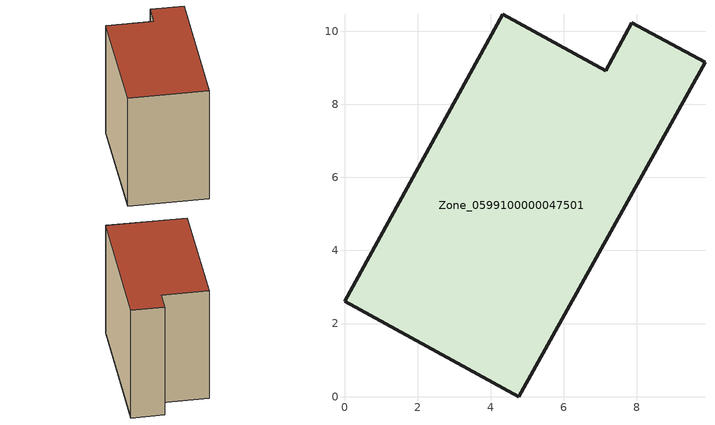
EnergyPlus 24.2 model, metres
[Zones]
Zone_0599100000047501
 floor ground (C_G): 4.76,0 0,2.61 4.34,10.46 7.15,8.92 7.87,10.23 9.87,9.15 z0
 wall outside (C_F): 7.87,10.23 7.15,8.92 4.34,10.46 0,2.61 4.76,0 9.87,9.15 7.87,10.23 z0:8.45
 roof outside (C_R): 4.76,0 9.87,9.15 7.87,10.23 7.15,8.92 4.34,10.46 0,2.61 z8.45
[BUILDING]
Pand.0599100000047501: North Axis=0; Terrain=City; Loads Convergence Tolerance Value=0.04; Temperature Convergence Tolerance Value=0.4; Solar Distribution=FullExterior; Maximum Number of Warmup Days=25; Minimum Number of Warmup Days=1
[Site:Location]
Rotterdam.The.Hague.AP_ZH_NLD Design_Conditions: Latitude=51.96; Longitude=4.45; Time Zone=1; Elevation=-4.5
[SITE:GROUNDTEMPERATURE:BUILDINGSURFACE]
18, 18, 18, 18, 18, 18, 18, 18, 18, 18, 18, 18
[MATERIAL] Thermal Absorptance=0.9; Solar Absorptance=0.7; Visible Absorptance=0.7
Name | Roughness | Thickness | Conductivity | Density | Specific Heat
G.TI.1975-1991 | MediumSmooth | 0.15 | 0.288461 | 540 | 1210
F.TI.1975-1991 | Rough | 0.3 | 0.230769 | 1920 | 840
R.TI.1975-1991 | MediumRough | 0.2 | 0.153846 | 1500 | 1000
[CONSTRUCTION]
C_G: G.TI.1975-1991
C_F: F.TI.1975-1991
C_R: R.TI.1975-1991
[ZONE]
Zone_0599100000047501: Type=1; Multiplier=1; Ceiling Height=Autocalculate; Volume=Autocalculate; Floor Area=autocalculate; Part of Total Floor Area=Yes
[ZONEINFILTRATION:DESIGNFLOWRATE]
Infil_Zone_0599100000047501: Zone or ZoneList or Space or SpaceList=Zone_0599100000047501; Schedule=AlwaysOn; Design Flow Rate Calculation Method=Flow/Area; Flow Rate per Floor Area=0.003; Constant Term Coefficient=1; Temperature Term Coefficient=0; Velocity Term Coefficient=0; Velocity Squared Term Coefficient=0
[HVACTEMPLATE:ZONE:IDEALLOADSAIRSYSTEM]
Zone_0599100000047501: Maximum Heating Supply Air Temperature=50; Minimum Cooling Supply Air Temperature=13; Maximum Heating Supply Air Humidity Ratio=0.0156; Minimum Cooling Supply Air Humidity Ratio=0.0077; Heating Limit=NoLimit; Cooling Limit=NoLimit; Dehumidification Control Type=ConstantSensibleHeatRatio; Cooling Sensible Heat Ratio=0.7; Dehumidification Setpoint=60; Humidification Control Type=None; Humidification Setpoint=30; Outdoor Air Method=None; Outdoor Air Flow Rate per Person=0.00944; Outdoor Air Flow Rate per Zone Floor Area=0; Outdoor Air Flow Rate per Zone=0; Demand Controlled Ventilation Type=None; Outdoor Air Economizer Type=NoEconomizer; Heat Recovery Type=None; Sensible Heat Recovery Effectiveness=0.7; Latent Heat Recovery Effectiveness=0.65
[ZONECONTROL:THERMOSTAT]
ThermostatControl_Zone_0599100000047501: Zone or ZoneList=Zone_0599100000047501; Control Type Schedule=DualSetpointControlType; Control 1=Thermostat_Zone_0599100000047501; Temperature Difference Between Cutout And Setpoint=0
[THERMOSTATSETPOINT:DUALSETPOINT]
Thermostat_Zone_0599100000047501: Heating Setpoint Temperature Schedule=HeatingSetpoint_Zone_0599100000047501; Cooling Setpoint Temperature Schedule=CoolingSetpoint_Zone_0599100000047501
[SCHEDULE:COMPACT]
HeatingSetpoint_Zone_0599100000047501: Through: 12/31, For: AllDays, Until: 24:00, 21
CoolingSetpoint_Zone_0599100000047501: Through: 12/31, For: AllDays, Until: 24:00, 24
DualSetpointControlType: Through: 12/31, For: AllDays, Until: 24:00, 4
AlwaysOn: Through: 12/31, For: AllDays, Until: 24:00, 1
